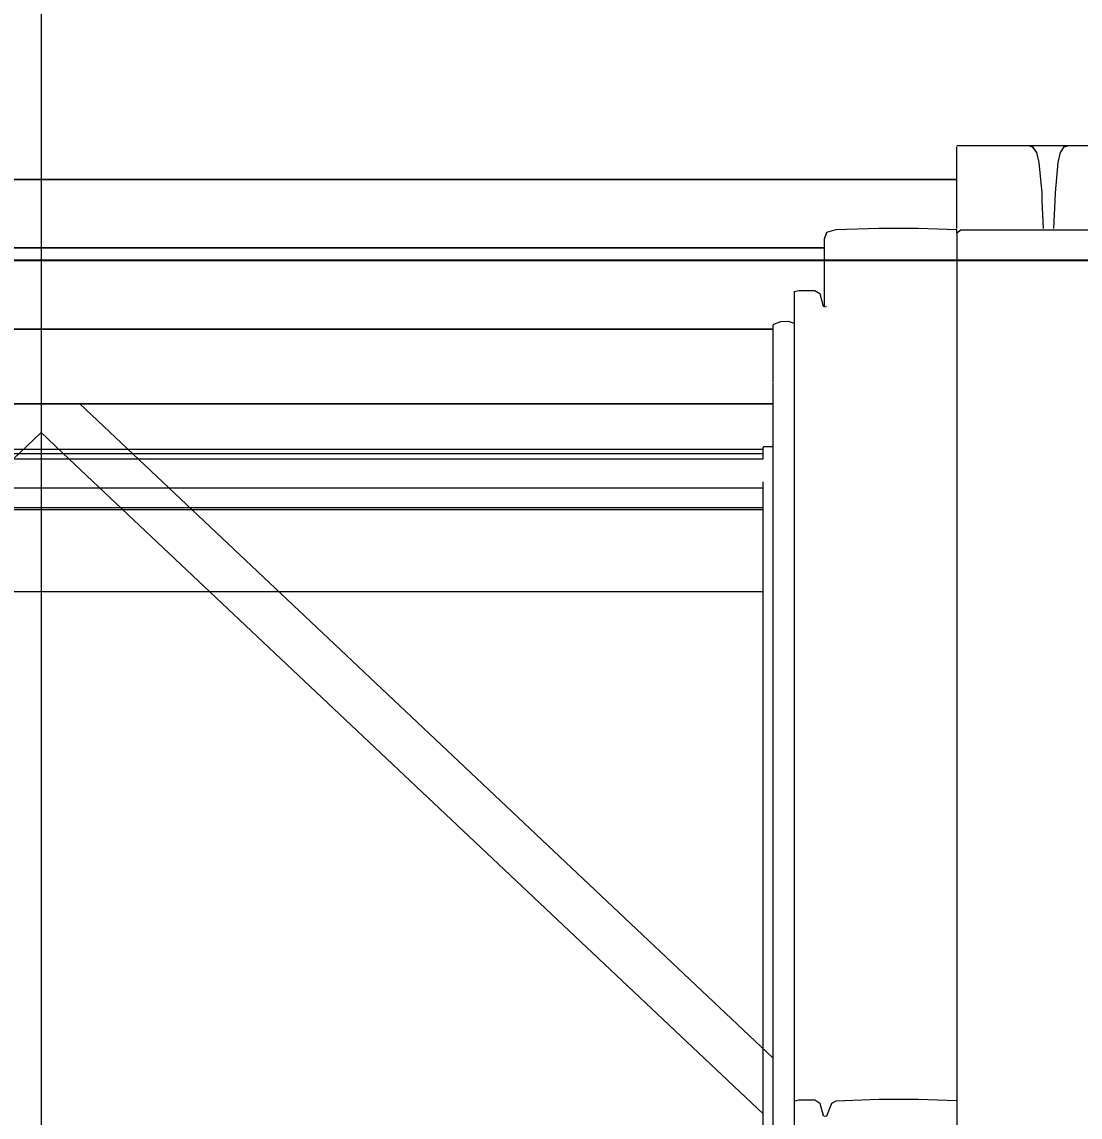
# Model space of a CAD drawing. Header units: metres. Extents: x -3 to 171, y -23 to 41.
# Drawn here: x 1.5039 to 1.9399, y -0.3532 to 0.0983 of the extents above; entities that cross this region are included whole.
import ezdxf

# ---------------------------------------------------------------- set-up
doc = ezdxf.new("R2010")
doc.units = ezdxf.units.M
doc.header["$MEASUREMENT"] = 0
doc.set_wipeout_variables(frame=1)
doc.linetypes.add('Achse', pattern=[0.004, 0.002, -0.001, 0, -0.001])
doc.linetypes.add('Wipeout_Contour', pattern=[1, 0, -1])
for name, color, linetype in [('5._2.DG PP STG1_1_000 Achsraster', 7, 'Continuous'), ('5._2.DG PP STG1_1_325 Dachfenster', 7, 'Continuous'), ('5._2.DG PP STG1_1_945 Einreichplan Beschriftung', 7, 'Continuous'), ('5._2.DG PP STG1_1_Neubau_840 Baulinien', 7, 'Continuous')]:
    doc.layers.add(name, color=color, linetype=linetype)
doc.styles.add('ERSTELLTER_STIL_2', font='')
doc.styles.get('ERSTELLTER_STIL_2').set_extended_font_data('Eurostile')
doc.linetypes.add('Grenze Grundstück', pattern='A,0,[2,415_260415_PP_VA_1_8 2 DG1.Shx,S=0.00031746,R=0,X=0,Y=0],-0.04,0', length=0.04)

msp = doc.modelspace()

# ---------------------------------------------------------------- linework, layer by layer
at = {"layer": '5._2.DG PP STG1_1_000 Achsraster', "color": 5, "linetype": 'Achse', "lineweight": 0, "ltscale": 1000}
msp.add_line((-1.5, 0), (21, 0), dxfattribs=at)
at = {"layer": '5._2.DG PP STG1_1_Neubau_840 Baulinien', "color": 76, "linetype": 'Grenze Grundstück', "lineweight": 13, "ltscale": 1000, "true_color": 0x3f7f02, "flags": 128}
msp.add_lwpolyline([(0.06116, -22.52309), (0.05639, -12.20308), (0.00004, -0.00023), (18.98502, -0.00125), (18.95804, -11.44515), (18.90003, -19.56736), (18.88711, -22.52309)], dxfattribs=at)

# ---------------------------------------------------------------- texts
at = {"layer": '5._2.DG PP STG1_1_945 Einreichplan Beschriftung', "color": 7, "linetype": 'Continuous', "lineweight": 13, "insert": (1.21387, 0.05906), "char_height": 0.05, "attachment_point": 7, "rotation": 11.9651, "style": 'ERSTELLTER_STIL_2'}
msp.add_mtext('\\A1;{\\pql;\\fEurostile|b0|i0|c0|p0;\\W1.000000;Brüstungsplatte Holzzement beschichtet}', dxfattribs=at)

# ---------------------------------------------------------------- wipeouts: each hides what was drawn before it
at = {"color": 254, "linetype": 'Wipeout_Contour', "lineweight": 0, "ltscale": 7.933524}
msp.add_wipeout([(1.88905, 0.04683), (1.92045, 0.04683), (1.91916, 0.04719), (1.88905, 0.04719)], dxfattribs=at).dxf.layer = '5._2.DG PP STG1_1_325 Dachfenster'
at = {"color": 254, "linetype": 'Wipeout_Contour', "lineweight": 0, "ltscale": 6.424643}
msp.add_wipeout([(1.13465, 0.03311), (1.13465, 0.02858), (1.88905, 0.02858), (1.88905, 0.03311)], dxfattribs=at).dxf.layer = '5._2.DG PP STG1_1_325 Dachfenster'

# ---------------------------------------------------------------- next in the draw order: wipeouts: each hides what was drawn before it
at = {"color": 254, "linetype": 'Wipeout_Contour', "lineweight": 0, "ltscale": 7.937623}
msp.add_wipeout([(1.88905, 0.04683), (1.88905, 0.04449), (1.92186, 0.04449), (1.92045, 0.04683)], dxfattribs=at).dxf.layer = '5._2.DG PP STG1_1_325 Dachfenster'
at = {"color": 254, "linetype": 'Wipeout_Contour', "lineweight": 0, "ltscale": 12.238261}
msp.add_wipeout([(1.81375, -0.02629), (1.81325, -0.02714), (1.81325, -0.02827), (1.81335, -0.05012), (1.81325, -0.53024), (1.81375, -0.53024)], dxfattribs=at).dxf.layer = '5._2.DG PP STG1_1_325 Dachfenster'
at = {"color": 254, "linetype": 'Wipeout_Contour', "lineweight": 0, "ltscale": 7.800816}
msp.add_wipeout([(1.82205, -0.34661), (1.82205, -0.53024), (1.82395, -0.53024), (1.82395, -0.34611)], dxfattribs=at).dxf.layer = '5._2.DG PP STG1_1_325 Dachfenster'
at = {"color": 254, "linetype": 'Wipeout_Contour', "lineweight": 0, "ltscale": 7.847768}
msp.add_wipeout([(1.83475, -0.35283), (1.83475, -0.53024), (1.83555, -0.53024), (1.83555, -0.35262)], dxfattribs=at).dxf.layer = '5._2.DG PP STG1_1_325 Dachfenster'

# ---------------------------------------------------------------- next in the draw order: wipeouts: each hides what was drawn before it
at = {"color": 254, "linetype": 'Wipeout_Contour', "lineweight": 0, "ltscale": 7.993236}
msp.add_wipeout([(1.96465, 0.04719), (1.91916, 0.04719), (1.92015, 0.04689), (1.96465, 0.04683)], dxfattribs=at).dxf.layer = '5._2.DG PP STG1_1_325 Dachfenster'
at = {"color": 254, "linetype": 'Wipeout_Contour', "lineweight": 0, "ltscale": 7.72356}
msp.add_wipeout([(1.81375, -0.53024), (1.81655, -0.53024), (1.81655, -0.02516), (1.81375, -0.02629)], dxfattribs=at).dxf.layer = '5._2.DG PP STG1_1_325 Dachfenster'
at = {"color": 254, "linetype": 'Wipeout_Contour', "lineweight": 0, "ltscale": 7.85181}
msp.add_wipeout([(1.83555, -0.35262), (1.83555, -0.53024), (1.83755, -0.53024), (1.83755, -0.34746)], dxfattribs=at).dxf.layer = '5._2.DG PP STG1_1_325 Dachfenster'

# ---------------------------------------------------------------- next in the draw order: wipeouts: each hides what was drawn before it
at = {"color": 254, "linetype": 'Wipeout_Contour', "lineweight": 0, "ltscale": 7.734815}
msp.add_wipeout([(1.81655, -0.02516), (1.81655, -0.53024), (1.81965, -0.53024), (1.81965, -0.02509)], dxfattribs=at).dxf.layer = '5._2.DG PP STG1_1_325 Dachfenster'
at = {"color": 254, "linetype": 'Wipeout_Contour', "lineweight": 0, "ltscale": 6.434691}
msp.add_wipeout([(1.21035, -0.02848), (1.21035, -0.03909), (1.81335, -0.03909), (1.81335, -0.02848)], dxfattribs=at).dxf.layer = '5._2.DG PP STG1_1_325 Dachfenster'
at = {"color": 254, "linetype": 'Wipeout_Contour', "lineweight": 0, "ltscale": 6.438828}
msp.add_wipeout([(1.21035, -0.0434), (1.21035, -0.04842), (1.81335, -0.04842), (1.81335, -0.0434)], dxfattribs=at).dxf.layer = '5._2.DG PP STG1_1_325 Dachfenster'
at = {"color": 254, "linetype": 'Wipeout_Contour', "lineweight": 0, "ltscale": 13.091113}
msp.add_wipeout([(1.21045, -0.32876), (1.21045, -0.3535), (1.39759, -0.53024), (1.62611, -0.53024), (1.81325, -0.3535), (1.81325, -0.32876), (1.52773, -0.0591), (1.49598, -0.0591)], dxfattribs=at).dxf.layer = '5._2.DG PP STG1_1_325 Dachfenster'
at = {"color": 254, "linetype": 'Wipeout_Contour', "lineweight": 0, "ltscale": 7.840089}
msp.add_wipeout([(1.83265, -0.34739), (1.83265, -0.53024), (1.83395, -0.53024), (1.83395, -0.35255)], dxfattribs=at).dxf.layer = '5._2.DG PP STG1_1_325 Dachfenster'
at = {"color": 254, "linetype": 'Wipeout_Contour', "lineweight": 0, "ltscale": 7.858471}
msp.add_wipeout([(1.83755, -0.34746), (1.83755, -0.53024), (1.83935, -0.53024), (1.83935, -0.3464)], dxfattribs=at).dxf.layer = '5._2.DG PP STG1_1_325 Dachfenster'

# ---------------------------------------------------------------- next in the draw order: linework, layer by layer
at = {"layer": '5._2.DG PP STG1_1_325 Dachfenster', "color": 7, "linetype": 'Continuous', "lineweight": 13, "ltscale": 1000, "flags": 128}
msp.add_lwpolyline([(1.51185, -0.07098), (1.5004, -0.0818), (1.49066, -0.09099), (1.21442, -0.35188)], dxfattribs=at)

# ---------------------------------------------------------------- next in the draw order: wipeouts: each hides what was drawn before it
at = {"color": 254, "linetype": 'Wipeout_Contour', "lineweight": 0, "ltscale": 6.436947}
msp.add_wipeout([(1.21035, -0.0434), (1.81335, -0.0434), (1.81335, -0.03909), (1.21035, -0.03909)], dxfattribs=at).dxf.layer = '5._2.DG PP STG1_1_325 Dachfenster'
at = {"color": 254, "linetype": 'Wipeout_Contour', "lineweight": 0, "ltscale": 9.471905}
msp.add_wipeout([(1.21035, -0.04927), (1.21035, -0.05012), (1.21045, -0.05118), (1.81325, -0.05118), (1.81325, -0.05039), (1.81335, -0.04927)], dxfattribs=at).dxf.layer = '5._2.DG PP STG1_1_325 Dachfenster'
at = {"color": 254, "linetype": 'Wipeout_Contour', "lineweight": 0, "ltscale": 4.84923}
msp.add_wipeout([(1.52773, -0.0591), (1.81325, -0.32876), (1.81325, -0.0591)], dxfattribs=at).dxf.layer = '5._2.DG PP STG1_1_325 Dachfenster'
at = {"color": 254, "linetype": 'Wipeout_Contour', "lineweight": 0, "ltscale": 7.817287}
msp.add_wipeout([(1.83055, -0.34611), (1.82395, -0.34611), (1.82395, -0.53024), (1.83055, -0.53024)], dxfattribs=at).dxf.layer = '5._2.DG PP STG1_1_325 Dachfenster'
at = {"color": 254, "linetype": 'Wipeout_Contour', "lineweight": 0, "ltscale": 7.896596}
msp.add_wipeout([(1.83935, -0.3464), (1.83935, -0.53024), (1.85695, -0.53024), (1.85695, -0.34583)], dxfattribs=at).dxf.layer = '5._2.DG PP STG1_1_325 Dachfenster'
at = {"color": 254, "linetype": 'Wipeout_Contour', "lineweight": 0, "ltscale": 7.844787}
msp.add_wipeout([(1.83395, -0.35255), (1.83395, -0.53024), (1.83475, -0.53024), (1.83475, -0.35283)], dxfattribs=at).dxf.layer = '5._2.DG PP STG1_1_325 Dachfenster'

# ---------------------------------------------------------------- next in the draw order: linework, layer by layer
at = {"layer": '5._2.DG PP STG1_1_325 Dachfenster', "color": 7, "linetype": 'Continuous', "lineweight": 13, "ltscale": 1000, "flags": 128}
for points in [[(1.51185, -0.07098), (1.52331, -0.0818), (1.53304, -0.09099), (1.80929, -0.35188)], [(1.21455, -0.07791), (1.80915, -0.07791)], [(1.21455, -0.0796), (1.80915, -0.0796)], [(1.80915, -0.07706), (1.80915, -0.0818)], [(1.81325, -0.07685), (1.80935, -0.07685)], [(1.21442, -0.0818), (1.80929, -0.0818)], [(1.21455, -0.09382), (1.80915, -0.09382)], [(1.80915, -0.09127), (1.80915, -0.53024)], [(1.21455, -0.10195), (1.80915, -0.10195)], [(1.21455, -0.10273), (1.80915, -0.10273)], [(1.21455, -0.13646), (1.80915, -0.13646)]]:
    msp.add_lwpolyline(points, dxfattribs=at)

# ---------------------------------------------------------------- next in the draw order: wipeouts: each hides what was drawn before it
at = {"color": 254, "linetype": 'Wipeout_Contour', "lineweight": 0, "ltscale": 7.744912}
msp.add_wipeout([(1.81965, -0.02509), (1.81965, -0.53024), (1.82205, -0.53024), (1.82205, -0.02591)], dxfattribs=at).dxf.layer = '5._2.DG PP STG1_1_325 Dachfenster'
at = {"color": 254, "linetype": 'Wipeout_Contour', "lineweight": 0, "ltscale": 5.058412}
msp.add_wipeout([(1.21045, -0.0591), (1.81325, -0.0591), (1.21045, -0.05903)], dxfattribs=at).dxf.layer = '5._2.DG PP STG1_1_325 Dachfenster'
at = {"color": 254, "linetype": 'Wipeout_Contour', "lineweight": 0, "ltscale": 7.832988}
msp.add_wipeout([(1.83055, -0.34611), (1.83055, -0.53024), (1.83265, -0.53024), (1.83265, -0.34739)], dxfattribs=at).dxf.layer = '5._2.DG PP STG1_1_325 Dachfenster'
at = {"color": 254, "linetype": 'Wipeout_Contour', "lineweight": 0, "ltscale": 7.959506}
msp.add_wipeout([(1.85695, -0.34583), (1.85695, -0.53024), (1.87315, -0.53024), (1.87315, -0.34583)], dxfattribs=at).dxf.layer = '5._2.DG PP STG1_1_325 Dachfenster'

# ---------------------------------------------------------------- next in the draw order: wipeouts: each hides what was drawn before it
at = {"color": 254, "linetype": 'Wipeout_Contour', "lineweight": 0, "ltscale": 7.654241}
msp.add_wipeout([(1.82205, -0.01292), (1.82205, -0.34661), (1.82395, -0.34611), (1.82395, -0.01243)], dxfattribs=at).dxf.layer = '5._2.DG PP STG1_1_325 Dachfenster'
at = {"color": 254, "linetype": 'Wipeout_Contour', "lineweight": 0, "ltscale": 7.700375}
msp.add_wipeout([(1.83395, -0.01886), (1.83395, -0.35255), (1.83475, -0.35283), (1.83475, -0.01915)], dxfattribs=at).dxf.layer = '5._2.DG PP STG1_1_325 Dachfenster'
at = {"color": 254, "linetype": 'Wipeout_Contour', "lineweight": 0, "ltscale": 6.443076}
msp.add_wipeout([(1.21045, -0.05358), (1.21045, -0.05903), (1.81325, -0.05903), (1.81325, -0.05358)], dxfattribs=at).dxf.layer = '5._2.DG PP STG1_1_325 Dachfenster'
at = {"color": 254, "linetype": 'Wipeout_Contour', "lineweight": 0, "ltscale": 8.019484}
msp.add_wipeout([(1.88905, -0.34634), (1.87315, -0.34583), (1.87315, -0.53024), (1.88905, -0.53024)], dxfattribs=at).dxf.layer = '5._2.DG PP STG1_1_325 Dachfenster'

# ---------------------------------------------------------------- next in the draw order: linework, layer by layer
at = {"layer": '5._2.DG PP STG1_1_325 Dachfenster', "color": 7, "linetype": 'Continuous', "lineweight": 13, "ltscale": 1000, "flags": 128}
for points in [[(1.21045, -0.05903), (1.81325, -0.05903)], [(1.21045, -0.0591), (1.81325, -0.0591)], [(1.52773, -0.0591), (1.81325, -0.32876)]]:
    msp.add_lwpolyline(points, dxfattribs=at)

# ---------------------------------------------------------------- next in the draw order: wipeouts: each hides what was drawn before it
at = {"color": 254, "linetype": 'Wipeout_Contour', "lineweight": 0, "ltscale": 8.022107}
msp.add_wipeout([(1.88905, -0.55942), (1.89075, -0.55942), (1.89075, 0.01247), (1.88905, 0.01121)], dxfattribs=at).dxf.layer = '5._2.DG PP STG1_1_325 Dachfenster'
at = {"color": 254, "linetype": 'Wipeout_Contour', "lineweight": 0, "ltscale": 7.703486}
msp.add_wipeout([(1.83475, -0.01915), (1.83475, -0.35283), (1.83555, -0.35262), (1.83555, -0.0189)], dxfattribs=at).dxf.layer = '5._2.DG PP STG1_1_325 Dachfenster'
at = {"color": 254, "linetype": 'Wipeout_Contour', "lineweight": 0, "ltscale": 6.440786}
msp.add_wipeout([(1.21045, -0.05118), (1.21045, -0.05224), (1.81325, -0.05224), (1.81325, -0.05118)], dxfattribs=at).dxf.layer = '5._2.DG PP STG1_1_325 Dachfenster'

# ---------------------------------------------------------------- next in the draw order: wipeouts: each hides what was drawn before it
at = {"color": 254, "linetype": 'Wipeout_Contour', "lineweight": 0, "ltscale": 8.095335}
msp.add_wipeout([(1.92615, 0.01247), (1.89075, 0.01247), (1.89075, -0.55942), (1.92615, -0.55942)], dxfattribs=at).dxf.layer = '5._2.DG PP STG1_1_325 Dachfenster'
at = {"color": 254, "linetype": 'Wipeout_Contour', "lineweight": 0, "ltscale": 7.699628}
msp.add_wipeout([(1.83555, -0.0189), (1.83555, -0.35262), (1.83755, -0.34746), (1.83755, -0.01374)], dxfattribs=at).dxf.layer = '5._2.DG PP STG1_1_325 Dachfenster'
at = {"color": 254, "linetype": 'Wipeout_Contour', "lineweight": 0, "ltscale": 6.439631}
msp.add_wipeout([(1.21035, -0.04842), (1.21035, -0.04927), (1.81335, -0.04927), (1.81335, -0.04842)], dxfattribs=at).dxf.layer = '5._2.DG PP STG1_1_325 Dachfenster'
at = {"color": 254, "linetype": 'Wipeout_Contour', "lineweight": 0, "ltscale": 6.441088}
msp.add_wipeout([(1.21045, -0.05224), (1.21045, -0.05288), (1.81325, -0.05288), (1.81325, -0.05224)], dxfattribs=at).dxf.layer = '5._2.DG PP STG1_1_325 Dachfenster'

# ---------------------------------------------------------------- next in the draw order: wipeouts: each hides what was drawn before it
at = {"color": 254, "linetype": 'Wipeout_Contour', "lineweight": 0, "ltscale": 24.641625}
msp.add_wipeout([(1.13465, 0.02356), (1.13465, 0.01269), (1.15055, 0.0132), (1.16675, 0.0132), (1.18435, 0.01264), (1.18815, 0.01158), (1.18915, 0.00882), (1.18915, 0.00525), (1.83455, 0.00525), (1.83455, 0.00882), (1.83555, 0.01158), (1.83935, 0.01264), (1.85695, 0.0132), (1.87315, 0.0132), (1.88905, 0.01269), (1.88905, 0.02356)], dxfattribs=at).dxf.layer = '5._2.DG PP STG1_1_325 Dachfenster'
at = {"color": 254, "linetype": 'Wipeout_Contour', "lineweight": 0, "ltscale": 8.231108}
msp.add_wipeout([(1.92615, 0.01247), (1.92615, -0.55942), (1.96295, -0.55942), (1.96295, 0.01247)], dxfattribs=at).dxf.layer = '5._2.DG PP STG1_1_325 Dachfenster'
at = {"color": 254, "linetype": 'Wipeout_Contour', "lineweight": 0, "ltscale": 7.712136}
msp.add_wipeout([(1.83755, -0.01374), (1.83755, -0.34746), (1.83935, -0.3464), (1.83935, -0.01268)], dxfattribs=at).dxf.layer = '5._2.DG PP STG1_1_325 Dachfenster'
at = {"color": 254, "linetype": 'Wipeout_Contour', "lineweight": 0, "ltscale": 7.87583}
msp.add_wipeout([(1.87315, -0.01211), (1.87315, -0.34583), (1.88905, -0.34634), (1.88905, -0.01262)], dxfattribs=at).dxf.layer = '5._2.DG PP STG1_1_325 Dachfenster'
at = {"color": 254, "linetype": 'Wipeout_Contour', "lineweight": 0, "ltscale": 7.688088}
msp.add_wipeout([(1.83395, -0.01886), (1.83265, -0.0137), (1.83265, -0.34739), (1.83395, -0.35255)], dxfattribs=at).dxf.layer = '5._2.DG PP STG1_1_325 Dachfenster'
at = {"color": 254, "linetype": 'Wipeout_Contour', "lineweight": 0, "ltscale": 6.441378}
msp.add_wipeout([(1.21045, -0.05358), (1.81325, -0.05358), (1.81325, -0.05288), (1.21045, -0.05288)], dxfattribs=at).dxf.layer = '5._2.DG PP STG1_1_325 Dachfenster'

# ---------------------------------------------------------------- next in the draw order: linework, layer by layer
at = {"layer": '5._2.DG PP STG1_1_325 Dachfenster', "color": 7, "linetype": 'Continuous', "lineweight": 13, "ltscale": 1000, "flags": 128}
for points in [[(1.81325, -0.05039), (1.81325, -0.53024)], [(1.83395, -0.35255), (1.83475, -0.35283)], [(1.83475, -0.35283), (1.83555, -0.35262)]]:
    msp.add_lwpolyline(points, dxfattribs=at)

# ---------------------------------------------------------------- next in the draw order: wipeouts: each hides what was drawn before it
at = {"color": 254, "linetype": 'Wipeout_Contour', "lineweight": 0, "ltscale": 6.425979}
msp.add_wipeout([(1.13465, 0.02689), (1.13465, 0.02462), (1.88905, 0.02462), (1.88905, 0.02689)], dxfattribs=at).dxf.layer = '5._2.DG PP STG1_1_325 Dachfenster'
at = {"color": 254, "linetype": 'Wipeout_Contour', "lineweight": 0, "ltscale": 7.671441}
msp.add_wipeout([(1.82395, -0.01243), (1.82395, -0.34611), (1.83055, -0.34611), (1.83055, -0.01243)], dxfattribs=at).dxf.layer = '5._2.DG PP STG1_1_325 Dachfenster'
at = {"color": 254, "linetype": 'Wipeout_Contour', "lineweight": 0, "ltscale": 7.750608}
msp.add_wipeout([(1.83935, -0.01268), (1.83935, -0.3464), (1.85695, -0.34583), (1.85695, -0.01211)], dxfattribs=at).dxf.layer = '5._2.DG PP STG1_1_325 Dachfenster'

# ---------------------------------------------------------------- next in the draw order: linework, layer by layer
at = {"layer": '5._2.DG PP STG1_1_325 Dachfenster', "color": 7, "linetype": 'Continuous', "lineweight": 13, "ltscale": 1000, "flags": 128}
for points in [[(1.83555, -0.35262), (1.83755, -0.34746)], [(1.83755, -0.34746), (1.83935, -0.3464)]]:
    msp.add_lwpolyline(points, dxfattribs=at)

# ---------------------------------------------------------------- next in the draw order: wipeouts: each hides what was drawn before it
at = {"color": 254, "linetype": 'Wipeout_Contour', "lineweight": 0, "ltscale": 6.425321}
msp.add_wipeout([(1.13465, 0.02858), (1.13465, 0.02689), (1.88905, 0.02689), (1.88905, 0.02858)], dxfattribs=at).dxf.layer = '5._2.DG PP STG1_1_325 Dachfenster'
at = {"color": 254, "linetype": 'Wipeout_Contour', "lineweight": 0, "ltscale": 6.426385}
msp.add_wipeout([(1.13465, 0.02462), (1.13465, 0.02356), (1.88905, 0.02356), (1.88905, 0.02462)], dxfattribs=at).dxf.layer = '5._2.DG PP STG1_1_325 Dachfenster'
at = {"color": 254, "linetype": 'Wipeout_Contour', "lineweight": 0, "ltscale": 7.685948}
msp.add_wipeout([(1.83265, -0.0137), (1.83055, -0.01243), (1.83055, -0.34611), (1.83265, -0.34739)], dxfattribs=at).dxf.layer = '5._2.DG PP STG1_1_325 Dachfenster'
at = {"color": 254, "linetype": 'Wipeout_Contour', "lineweight": 0, "ltscale": 7.8155}
msp.add_wipeout([(1.85695, -0.34583), (1.87315, -0.34583), (1.87315, -0.01211), (1.85695, -0.01211)], dxfattribs=at).dxf.layer = '5._2.DG PP STG1_1_325 Dachfenster'
at = {"color": 254, "linetype": 'Wipeout_Contour', "lineweight": 0, "ltscale": 21.705025}
msp.add_wipeout([(1.20165, -0.02134), (1.20165, -0.02591), (1.20405, -0.02509), (1.20715, -0.02516), (1.20995, -0.02629), (1.21045, -0.02714), (1.21045, -0.02827), (1.81325, -0.02827), (1.81325, -0.02714), (1.81375, -0.02629), (1.81655, -0.02516), (1.81965, -0.02509), (1.82205, -0.02591), (1.82205, -0.02134)], dxfattribs=at).dxf.layer = '5._2.DG PP STG1_1_325 Dachfenster'

# ---------------------------------------------------------------- next in the draw order: linework, layer by layer
at = {"layer": '5._2.DG PP STG1_1_325 Dachfenster', "color": 7, "linetype": 'Continuous', "lineweight": 13, "ltscale": 1000, "flags": 128}
for points in [[(1.81655, -0.02516), (1.81965, -0.02509)], [(1.81965, -0.02509), (1.82205, -0.02591)], [(1.82205, -0.34661), (1.82395, -0.34611), (1.83055, -0.34611)], [(1.83055, -0.34611), (1.83265, -0.34739)], [(1.83265, -0.34739), (1.83395, -0.35255)], [(1.83935, -0.3464), (1.85695, -0.34583), (1.87315, -0.34583), (1.88905, -0.34634)]]:
    msp.add_lwpolyline(points, dxfattribs=at)

# ---------------------------------------------------------------- next in the draw order: wipeouts: each hides what was drawn before it
at = {"color": 254, "linetype": 'Wipeout_Contour', "lineweight": 0, "ltscale": 7.933509}
msp.add_wipeout([(1.88905, 0.02775), (1.92403, 0.02775), (1.92282, 0.04027), (1.88905, 0.04027)], dxfattribs=at).dxf.layer = '5._2.DG PP STG1_1_325 Dachfenster'
at = {"color": 254, "linetype": 'Wipeout_Contour', "lineweight": 0, "ltscale": 7.79324}
msp.add_wipeout([(1.87315, -0.01211), (1.88905, -0.01262), (1.88905, 0.01269), (1.87315, 0.0132)], dxfattribs=at).dxf.layer = '5._2.DG PP STG1_1_325 Dachfenster'
at = {"color": 254, "linetype": 'Wipeout_Contour', "lineweight": 0, "ltscale": 6.200604}
msp.add_wipeout([(1.83455, 0.00882), (1.83455, -0.01908), (1.83545, -0.01896)], dxfattribs=at).dxf.layer = '5._2.DG PP STG1_1_325 Dachfenster'
at = {"color": 254, "linetype": 'Wipeout_Contour', "lineweight": 0, "ltscale": 5.036373}
msp.add_wipeout([(1.21035, -0.02848), (1.81335, -0.02848), (1.21035, -0.02827)], dxfattribs=at).dxf.layer = '5._2.DG PP STG1_1_325 Dachfenster'

# ---------------------------------------------------------------- next in the draw order: linework, layer by layer
at = {"layer": '5._2.DG PP STG1_1_325 Dachfenster', "color": 7, "linetype": 'Continuous', "lineweight": 13, "ltscale": 1000, "flags": 128}
for points in [[(1.13465, 0.03339), (1.88905, 0.03339)], [(1.81325, -0.02714), (1.81375, -0.02629)], [(1.81375, -0.02629), (1.81655, -0.02516)], [(1.21035, -0.02827), (1.81335, -0.02827)], [(1.81325, -0.02714), (1.81325, -0.02827)], [(1.81335, -0.05012), (1.81335, -0.04927), (1.81335, -0.04842), (1.81335, -0.0434), (1.81335, -0.03909), (1.81335, -0.02848)]]:
    msp.add_lwpolyline(points, dxfattribs=at)

# ---------------------------------------------------------------- next in the draw order: wipeouts: each hides what was drawn before it
at = {"color": 254, "linetype": 'Wipeout_Contour', "lineweight": 0, "ltscale": 7.92619}
msp.add_wipeout([(1.88905, 0.04027), (1.92282, 0.04027), (1.92186, 0.04449), (1.88905, 0.04449)], dxfattribs=at).dxf.layer = '5._2.DG PP STG1_1_325 Dachfenster'
at = {"color": 254, "linetype": 'Wipeout_Contour', "lineweight": 0, "ltscale": 7.875242}
msp.add_wipeout([(1.83455, 0.00882), (1.83555, -0.01883), (1.83755, -0.01374), (1.83556, 0.01149)], dxfattribs=at).dxf.layer = '5._2.DG PP STG1_1_325 Dachfenster'
at = {"color": 254, "linetype": 'Wipeout_Contour', "lineweight": 0, "ltscale": 8.741538}
msp.add_wipeout([(1.88905, 0.01262), (1.88905, 0.01121), (1.89075, 0.01247), (1.92452, 0.01247)], dxfattribs=at).dxf.layer = '5._2.DG PP STG1_1_325 Dachfenster'

# ---------------------------------------------------------------- next in the draw order: wipeouts: each hides what was drawn before it
at = {"color": 254, "linetype": 'Wipeout_Contour', "lineweight": 0, "ltscale": 8.011429}
msp.add_wipeout([(1.96465, 0.04683), (1.92045, 0.04683), (1.92186, 0.04449), (1.96465, 0.04449)], dxfattribs=at).dxf.layer = '5._2.DG PP STG1_1_325 Dachfenster'
at = {"color": 254, "linetype": 'Wipeout_Contour', "lineweight": 0, "ltscale": 9.391273}
msp.add_wipeout([(1.92403, 0.02775), (1.88905, 0.02775), (1.88905, 0.01304), (1.92466, 0.01304), (1.92415, 0.02455)], dxfattribs=at).dxf.layer = '5._2.DG PP STG1_1_325 Dachfenster'
at = {"color": 254, "linetype": 'Wipeout_Contour', "lineweight": 0, "ltscale": 5.233563}
msp.add_wipeout([(1.83555, 0.01158), (1.83935, -0.01268), (1.83935, 0.01264)], dxfattribs=at).dxf.layer = '5._2.DG PP STG1_1_325 Dachfenster'

# ---------------------------------------------------------------- next in the draw order: linework, layer by layer
at = {"layer": '5._2.DG PP STG1_1_325 Dachfenster', "color": 7, "linetype": 'Continuous', "lineweight": 13, "ltscale": 1000, "flags": 128}
for points in [[(1.96465, 0.04719), (1.91916, 0.04719), (1.88905, 0.04719)], [(1.88905, 0.01304), (1.88905, 0.02775), (1.88905, 0.04027), (1.88905, 0.04449), (1.88905, 0.04683)], [(1.88905, 0.01121), (1.88905, 0.01262)], [(1.89075, 0.01247), (1.88905, 0.01121)], [(1.88905, 0.01121), (1.88905, -0.55942)]]:
    msp.add_lwpolyline(points, dxfattribs=at)

# ---------------------------------------------------------------- next in the draw order: wipeouts: each hides what was drawn before it
at = {"color": 254, "linetype": 'Wipeout_Contour', "lineweight": 0, "ltscale": 8.017944}
msp.add_wipeout([(1.92282, 0.04027), (1.92403, 0.02775), (1.96465, 0.02775), (1.96465, 0.04027)], dxfattribs=at).dxf.layer = '5._2.DG PP STG1_1_325 Dachfenster'
at = {"color": 254, "linetype": 'Wipeout_Contour', "lineweight": 0, "ltscale": 5.681916}
msp.add_wipeout([(1.83555, 0.01158), (1.83755, -0.01374), (1.83935, -0.01268)], dxfattribs=at).dxf.layer = '5._2.DG PP STG1_1_325 Dachfenster'
at = {"color": 254, "linetype": 'Wipeout_Contour', "lineweight": 0, "ltscale": 7.133245}
msp.add_wipeout([(1.92458, 0.01262), (1.96295, 0.01247), (1.96465, 0.01121), (1.96465, 0.01262)], dxfattribs=at).dxf.layer = '5._2.DG PP STG1_1_325 Dachfenster'

# ---------------------------------------------------------------- next in the draw order: linework, layer by layer
at = {"layer": '5._2.DG PP STG1_1_325 Dachfenster', "color": 7, "linetype": 'Continuous', "lineweight": 13, "ltscale": 1000, "flags": 128}
msp.add_lwpolyline([(1.83455, 0.00882), (1.83555, 0.01158)], dxfattribs=at)

# ---------------------------------------------------------------- next in the draw order: wipeouts: each hides what was drawn before it
at = {"color": 254, "linetype": 'Wipeout_Contour', "lineweight": 0, "ltscale": 8.022663}
msp.add_wipeout([(1.96465, 0.04449), (1.92186, 0.04449), (1.92282, 0.04027), (1.96465, 0.04027)], dxfattribs=at).dxf.layer = '5._2.DG PP STG1_1_325 Dachfenster'
at = {"color": 254, "linetype": 'Wipeout_Contour', "lineweight": 0, "ltscale": 10.473945}
msp.add_wipeout([(1.92403, 0.02775), (1.92415, 0.02455), (1.92466, 0.01304), (1.96465, 0.01304), (1.96465, 0.02775)], dxfattribs=at).dxf.layer = '5._2.DG PP STG1_1_325 Dachfenster'
at = {"color": 254, "linetype": 'Wipeout_Contour', "lineweight": 0, "ltscale": 7.665657}
msp.add_wipeout([(1.83935, 0.01264), (1.83935, -0.01268), (1.85695, -0.01211), (1.85695, 0.0132)], dxfattribs=at).dxf.layer = '5._2.DG PP STG1_1_325 Dachfenster'
at = {"color": 254, "linetype": 'Wipeout_Contour', "lineweight": 0, "ltscale": 6.426931}
msp.add_wipeout([(1.83455, 0.00518), (1.18915, 0.00518), (1.18915, -0.00677), (1.83455, -0.00677)], dxfattribs=at).dxf.layer = '5._2.DG PP STG1_1_325 Dachfenster'

# ---------------------------------------------------------------- next in the draw order: linework, layer by layer
at = {"layer": '5._2.DG PP STG1_1_325 Dachfenster', "color": 7, "linetype": 'Continuous', "lineweight": 13, "ltscale": 1000, "flags": 128}
for points in [[(1.91916, 0.04719), (1.92015, 0.04689), (1.92186, 0.04449), (1.92282, 0.04027), (1.92403, 0.02775), (1.92415, 0.02455), (1.92466, 0.01304)], [(1.92905, 0.01304), (1.92955, 0.02455), (1.92968, 0.02775), (1.93089, 0.04027), (1.93185, 0.04449), (1.93326, 0.04683), (1.93455, 0.04719)], [(1.96295, 0.01247), (1.92615, 0.01247), (1.89075, 0.01247)], [(1.18915, 0.00525), (1.83455, 0.00525)]]:
    msp.add_lwpolyline(points, dxfattribs=at)

# ---------------------------------------------------------------- next in the draw order: wipeouts: each hides what was drawn before it
at = {"color": 254, "linetype": 'Wipeout_Contour', "lineweight": 0, "ltscale": 7.742337}
msp.add_wipeout([(1.85695, 0.0132), (1.85695, -0.01211), (1.87315, -0.01211), (1.87315, 0.0132)], dxfattribs=at).dxf.layer = '5._2.DG PP STG1_1_325 Dachfenster'
at = {"color": 254, "linetype": 'Wipeout_Contour', "lineweight": 0, "ltscale": 24.750164}
msp.add_wipeout([(1.18915, -0.00677), (1.18915, -0.01908), (1.18975, -0.01886), (1.19105, -0.0137), (1.19315, -0.01243), (1.19975, -0.01243), (1.20165, -0.01292), (1.20165, -0.02134), (1.82205, -0.02134), (1.82205, -0.01292), (1.82395, -0.01243), (1.83055, -0.01243), (1.83265, -0.0137), (1.83395, -0.01886), (1.83455, -0.01908), (1.83455, -0.00677)], dxfattribs=at).dxf.layer = '5._2.DG PP STG1_1_325 Dachfenster'

# ---------------------------------------------------------------- next in the draw order: linework, layer by layer
at = {"layer": '5._2.DG PP STG1_1_325 Dachfenster', "color": 7, "linetype": 'Continuous', "lineweight": 13, "ltscale": 1000}
msp.add_line((1.51185, 0.88032), (1.51185, -1.05029), dxfattribs=at)
at = {"layer": '5._2.DG PP STG1_1_325 Dachfenster', "color": 7, "linetype": 'Continuous', "lineweight": 13, "ltscale": 1000, "flags": 128}
for points in [[(1.83555, 0.01158), (1.83935, 0.01264), (1.85695, 0.0132), (1.87315, 0.0132), (1.88905, 0.01269)], [(1.83455, -0.01908), (1.83455, 0.00882)], [(1.82205, -0.01292), (1.82395, -0.01243), (1.83055, -0.01243)], [(1.82205, -0.01292), (1.82205, -0.34661), (1.82205, -0.53024)], [(1.83055, -0.01243), (1.83265, -0.0137)], [(1.83265, -0.0137), (1.83395, -0.01886)], [(1.83395, -0.01886), (1.83475, -0.01915)], [(1.83475, -0.01915), (1.83545, -0.01896)]]:
    msp.add_lwpolyline(points, dxfattribs=at)
at = {"layer": '5._2.DG PP STG1_1_Neubau_840 Baulinien', "color": 1, "linetype": 'Continuous', "lineweight": 25, "ltscale": 1000, "true_color": 0xfb0106, "flags": 128}
msp.add_lwpolyline([(-3.0225, 0.01713), (0, 0), (18.98503, 0), (22.9775, -0.00335)], dxfattribs=at)

doc.saveas('drawing.dxf')
